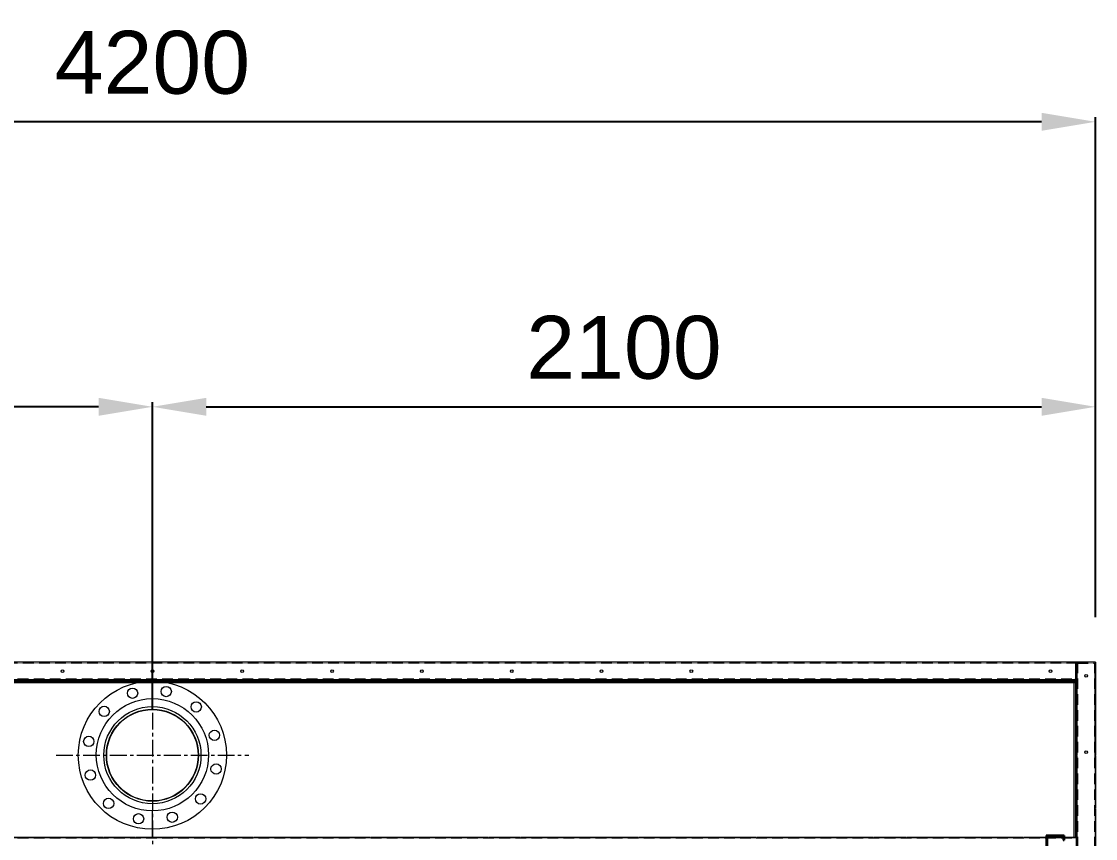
# Model space of a CAD drawing. Header units: millimetres. Extents: x -648583 to 40219, y -129719 to 29148.
# Drawn here: x 13322 to 15714, y 18043 to 19862 of the extents above; entities that cross this region are included whole.
import ezdxf

# ---------------------------------------------------------------- set-up
doc = ezdxf.new("R2010")
doc.units = ezdxf.units.MM
for name, pattern in [('CENTER', [2, 1.25, -0.25, 0.25, -0.25]), ('HIDDEN', [0.375, 0.25, -0.125]), ('HIDDENX2', [0.75, 0.5, -0.25])]:
    doc.linetypes.add(name, pattern=pattern)
doc.layers.add('center', color=1, linetype='CENTER')
doc.layers.add('HIDD', color=2, linetype='HIDDENX2')
doc.styles.get("Standard").update_dxf_attribs({"font": 'arial.ttf'})
doc.dimstyles.new('1.40', dxfattribs={"dimscale": 20, "dimtxt": 1.5, "dimasz": 1, "dimexe": 0.5, "dimexo": 0.5, "dimgap": 0.5, "dimtad": 1, "dimdec": 0, "dimzin": 0, "dimdsep": 46, "dimtxsty": 'Standard', "dimcen": 0, "dimclrd": 2, "dimclre": 2, "dimclrt": 3, "dimadec": 0, "dimazin": 0, "dimtfac": 1, "dimtdec": 0, "dimtmove": 0, "dimatfit": 0, "dimfxl": 1, "dimtolj": 1, "dimtzin": 0, "dimlwd": -1, "dimlwe": -1, "dimarcsym": 0})

# ---------------------------------------------------------------- blocks, each defined once
blk = doc.blocks.new('*D64')
at = {"color": 2, "transparency": 16777216}
for p, q in [((11513.6, 18535.2), (11513.6, 19013.9)), ((13613.6, 18329.2), (13613.6, 19013.9)), ((13493.6, 19003.9), (11633.6, 19003.9))]:
    blk.add_line(p, q, dxfattribs=at)
for points in [[(11633.6, 19023.9), (11633.6, 18983.9), (11513.6, 19003.9)], [(13493.6, 19023.9), (13493.6, 18983.9), (13613.6, 19003.9)]]:
    blk.add_solid(points, dxfattribs=at)
at = {"layer": 'Defpoints', "color": 0, "transparency": 16777216}
for p in [(11513.6, 19003.9), (11513.6, 18435.2), (13613.6, 18229.2)]:
    blk.add_point(p, dxfattribs=at)
at = {"color": 3, "lineweight": 5, "transparency": 16777216, "insert": (12563.6, 19135.4), "char_height": 140, "attachment_point": 5}
blk.add_mtext('\\A1;2100', dxfattribs=at)
blk = doc.blocks.new('*D65')
at = {"color": 2, "transparency": 16777216}
for p, q in [((13613.6, 18329.2), (13613.6, 19013.9)), ((15713.6, 18535.2), (15713.6, 19013.9)), ((13733.6, 19003.9), (15593.6, 19003.9))]:
    blk.add_line(p, q, dxfattribs=at)
for points in [[(13733.6, 19023.9), (13733.6, 18983.9), (13613.6, 19003.9)], [(15593.6, 19023.9), (15593.6, 18983.9), (15713.6, 19003.9)]]:
    blk.add_solid(points, dxfattribs=at)
at = {"layer": 'Defpoints', "color": 0, "transparency": 16777216}
for p in [(15713.6, 19003.9), (15713.6, 18435.2), (13613.6, 18229.2)]:
    blk.add_point(p, dxfattribs=at)
at = {"color": 3, "lineweight": 5, "transparency": 16777216, "insert": (14663.6, 19135.4), "char_height": 140, "attachment_point": 5}
blk.add_mtext('\\A1;2100', dxfattribs=at)
blk = doc.blocks.new('*D66')
at = {"color": 2, "transparency": 16777216}
for p, q in [((11513.6, 18535.2), (11513.6, 19648.4)), ((15593.6, 19638.4), (11633.6, 19638.4)), ((15713.6, 18535.2), (15713.6, 19648.4))]:
    blk.add_line(p, q, dxfattribs=at)
for points in [[(11633.6, 19658.4), (11633.6, 19618.4), (11513.6, 19638.4)], [(15593.6, 19658.4), (15593.6, 19618.4), (15713.6, 19638.4)]]:
    blk.add_solid(points, dxfattribs=at)
at = {"layer": 'Defpoints', "color": 0, "transparency": 16777216}
for p in [(11513.6, 19638.4), (11513.6, 18435.2), (15713.6, 18435.2)]:
    blk.add_point(p, dxfattribs=at)
at = {"color": 3, "lineweight": 5, "transparency": 16777216, "insert": (13613.6, 19769.9), "char_height": 140, "attachment_point": 5}
blk.add_mtext('\\A1;4200', dxfattribs=at)
blk = doc.blocks.new('435')
for p, q in [((-131382, 21088.8), (-131342, 21088.8)), ((-131382, 21088.8), (-131382, 21078.8)), ((-131380, 21078.8), (-131382, 21078.8)), ((-131380, 21086.8), (-131344, 21086.8)), ((-131380, 21086.8), (-131380, 21078.8)), ((-131344, 21086.8), (-131344, 21040.8)), ((-131342, 21088.8), (-131342, 21038.8)), ((-131342, 21088.8), (-131342, 21038.8)), ((-131382, 21038.8), (-131382, 21050.8)), ((-131382, 21050.8), (-131380, 21050.8)), ((-131380, 21040.8), (-131380, 21050.8)), ((-131342, 21038.8), (-131382, 21038.8)), ((-131344, 21040.8), (-131380, 21040.8))]:
    blk.add_line(p, q)
blk = doc.blocks.new('3')
at = {"color": 7, "lineweight": 20}
for p, q in [((15666.2, 18435.2), (11561, 18435.2)), ((11559.3, 18395.2), (15667.9, 18395.2)), ((11561, 18393.2), (15666.2, 18393.2)), ((15633, 18393.6), (13519.6, 18393.6)), ((11561, 18389.8), (15666.2, 18389.8)), ((15671.6, 15340), (15671.6, 18262.3))]:
    blk.add_line(p, q, dxfattribs=at)
at = {"color": 7, "lineweight": 20, "ltscale": 0.014417}
blk.add_line((15669.6, 18397.2), (15669.6, 18431.8), dxfattribs=at)
at = {"color": 7, "lineweight": 20, "ltscale": 0.097167}
blk.add_line((15671.6, 18198.6), (15671.6, 18431.8), dxfattribs=at)
blk.add_line((15671.6, 18198.6), (15671.6, 18431.8), dxfattribs=at)
at = {"color": 7, "lineweight": 20, "ltscale": 0.05}
for p, q in [((13517.6, 18393.2), (13517.6, 18395.2)), ((15631.5, 18393.3), (15631.5, 18395.3))]:
    blk.add_line(p, q, dxfattribs=at)
at = {"color": 7, "lineweight": 20, "ltscale": 0.000833322}
blk.add_line((13519.6, 18395.2), (13519.6, 18393.2), dxfattribs=at)
at = {"color": 7, "lineweight": 20, "ltscale": 5.44556e-06}
blk.add_line((14186.2, 18393.2), (14186.2, 18393.2), dxfattribs=at)
at = {"color": 7, "lineweight": 20, "ltscale": 9.52936e-06}
blk.add_line((14186.2, 18393.2), (14186.2, 18393.2), dxfattribs=at)
at = {"color": 7, "lineweight": 20, "ltscale": 5.46643e-06}
blk.add_line((14194.5, 18393.2), (14194.5, 18393.2), dxfattribs=at)
at = {"color": 7, "lineweight": 20, "ltscale": 9.52935e-06}
blk.add_line((14194.5, 18393.2), (14194.5, 18393.2), dxfattribs=at)
at = {"color": 7, "lineweight": 20, "ltscale": 0.00067235}
blk.add_line((15633, 18393.6), (15633, 18395.2), dxfattribs=at)
at = {"color": 7, "lineweight": 20, "ltscale": 0.000160787}
blk.add_line((15633, 18393.2), (15633, 18393.6), dxfattribs=at)
at = {"lineweight": 20}
for p, q in [((15644.9, 18397.2), (15644.9, 18395.2)), ((15671.6, 18045.2), (15671.6, 18005.2))]:
    blk.add_line(p, q, dxfattribs=at)
at = {"color": 7, "lineweight": 20, "ltscale": 1.33962e-05}
blk.add_line((15664.7, 18393.2), (15664.7, 18393.2), dxfattribs=at)
at = {"color": 7, "lineweight": 20, "ltscale": 9.52934e-06}
blk.add_line((15664.7, 18393.2), (15664.7, 18393.2), dxfattribs=at)
at = {"color": 7, "lineweight": 20, "ltscale": 0.000708462}
blk.add_line((15667.9, 18393.2), (15666.2, 18393.2), dxfattribs=at)
at = {"color": 7, "lineweight": 20, "ltscale": 0.001417}
for q in [(15666.2, 18393.2), (15669.6, 18389.8)]:
    blk.add_line((15666.2, 18389.8), q, dxfattribs=at)
at = {"color": 7, "lineweight": 20, "ltscale": 0.000166667}
blk.add_line((15666.2, 18392.4), (15666.6, 18392.4), dxfattribs=at)
at = {"color": 7, "lineweight": 20, "ltscale": 0.00075}
blk.add_line((15666.6, 18392.4), (15668.4, 18392.4), dxfattribs=at)
at = {"color": 7, "lineweight": 20, "ltscale": 0.000833333}
for p, q in [((15669.6, 18391.5), (15667.6, 18391.5)), ((15669.6, 18389.8), (15667.6, 18389.8))]:
    blk.add_line(p, q, dxfattribs=at)
at = {"color": 7, "lineweight": 20, "ltscale": 0.000708333}
for p, q in [((15667.6, 18391.5), (15667.6, 18389.8)), ((15667.9, 18397.2), (15669.6, 18397.2)), ((15669.6, 18391.5), (15669.6, 18389.8))]:
    blk.add_line(p, q, dxfattribs=at)
at = {"color": 7, "lineweight": 20, "ltscale": 0.000874532}
blk.add_line((15667.9, 18395.3), (15667.9, 18393.2), dxfattribs=at)
at = {"color": 7, "lineweight": 20, "ltscale": 0.00083325}
blk.add_line((15669.9, 18395.2), (15667.9, 18395.2), dxfattribs=at)
at = {"color": 7, "lineweight": 20, "ltscale": 0.000333342}
blk.add_line((15667.9, 18393.2), (15667.9, 18392.4), dxfattribs=at)
at = {"color": 7, "lineweight": 20, "ltscale": 0.000708036}
blk.add_line((15667.9, 18393.2), (15669.6, 18393.2), dxfattribs=at)
at = {"color": 7, "lineweight": 20, "ltscale": 0.000375}
for p, q in [((15668.4, 18391.5), (15668.4, 18392.4)), ((15669.6, 18390.3), (15669.6, 18391.2)), ((15669.6, 18176.1), (15669.6, 18175.2))]:
    blk.add_line(p, q, dxfattribs=at)
at = {"color": 7, "lineweight": 20, "ltscale": 0.000208346}
blk.add_line((15669.6, 18397.2), (15670.1, 18397.2), dxfattribs=at)
at = {"color": 7, "lineweight": 20, "ltscale": 0.001543}
blk.add_line((15669.6, 18391.5), (15669.6, 18395.2), dxfattribs=at)
at = {"color": 7, "lineweight": 20, "ltscale": 0.000625612}
blk.add_line((15671.6, 18397.2), (15670.1, 18397.2), dxfattribs=at)
at = {"color": 7, "lineweight": 20, "ltscale": 0.081667}
blk.add_line((15713.6, 18217.2), (15713.6, 18413.2), dxfattribs=at)
at = {"color": 7, "lineweight": 20, "ltscale": 0.014833}
blk.add_line((13613.6, 18354.2), (13613.6, 18389.8), dxfattribs=at)
at = {"color": 7, "lineweight": 20, "ltscale": 0.142705}
for p, q in [((15666.2, 18043.2), (15666.2, 18389.8)), ((15669.6, 18043.2), (15669.6, 18389.8))]:
    blk.add_line(p, q, dxfattribs=at)
at = {"color": 7, "lineweight": 20, "ltscale": 1.27636e-06}
blk.add_line((15669.6, 18390.3), (15669.6, 18390.3), dxfattribs=at)
at = {"color": 7, "lineweight": 20, "ltscale": 0.000833337}
blk.add_line((15669.6, 18389.8), (15671.6, 18389.8), dxfattribs=at)
at = {"color": 7, "lineweight": 20, "ltscale": 0.000833465}
blk.add_line((15671.6, 18262.2), (15669.6, 18262.2), dxfattribs=at)
at = {"color": 7, "lineweight": 20, "ltscale": 0.024121}
blk.add_line((13613.6, 18046.4), (13613.6, 18104.2), dxfattribs=at)
at = {"color": 7, "lineweight": 20}
for centre, radius in [((13413.6, 18415.2), 3), ((13613.6, 18415.2), 3), ((13813.6, 18415.2), 3), ((14013.6, 18415.2), 3), ((14213.6, 18415.2), 3), ((14413.6, 18415.2), 3), ((14613.6, 18415.2), 3), ((14813.6, 18415.2), 3), ((15613.6, 18415.2), 3), ((13613.6, 18228.2), 165), ((15692.6, 18405.2), 3), ((13569.4, 18366.3), 11.5), ((13644.4, 18369.9), 11.5), ((13613.6, 18229.2), 125), ((13711.1, 18335.6), 11.5), ((13506.3, 18325.7), 11.5), ((13613.6, 18228.2), 108.2), ((13613.6, 18228.2), 102.5), ((13613.6, 18228.2), 101.8), ((13751.7, 18272.5), 11.5), ((13471.9, 18259), 11.5), ((15692.6, 18235.2), 3), ((13755.3, 18197.5), 11.5), ((13475.5, 18184), 11.5), ((13516.1, 18120.9), 11.5), ((13720.9, 18130.8), 11.5), ((13582.8, 18086.6), 11.5), ((13657.8, 18090.2), 11.5)]:
    blk.add_circle(centre, radius, dxfattribs=at)
for centre, start in [((15666.2, 18398.6), 359.7733), ((15666.7, 18398.6), 359.8044)]:
    blk.add_arc(centre, 3.4, start, 0, dxfattribs=at)
for centre, major_axis, ratio, start_param, end_param in [((15666.8, 18389.8), (-2.8, 0), 0.965926, 3.858864, 4.104144), ((15666.2, 18181.4), (3.4, 0), 0.087156, 0, 0.006877)]:
    blk.add_ellipse(centre, major_axis=major_axis, ratio=ratio, start_param=start_param, end_param=end_param, dxfattribs=at)
blk.add_open_spline([(15671.6, 18262.3), (15671.6, 18262.3), (15671.6, 18262.4), (15671.5, 18262.5), (15671.2, 18262.8), (15670.7, 18263), (15670.4, 18263.2), (15670, 18263.3), (15669.6, 18263.4)], degree=5, knots=[0, 0, 0, 0, 0, 0, 2.029663, 2.029663, 2.029663, 5.473953, 5.473953, 5.473953, 5.473953, 5.473953, 5.473953], dxfattribs=at)
at = {"layer": 'center', "lineweight": 20, "ltscale": 30}
for p, q in [((13613.6, 18442.7), (13613.6, 18013.7)), ((13399.1, 18228.2), (13828.1, 18228.2))]:
    blk.add_line(p, q, dxfattribs=at)
at = {"layer": 'center', "lineweight": 20}
for p, q in [((15713.6, 18435.2), (11555.6, 18435.2)), ((15671.6, 18435.2), (15671.6, 14835.2)), ((15713.6, 18435.2), (15713.6, 17395.2)), ((15713.6, 18435.2), (15713.6, 14835.2)), ((15671.6, 18395.2), (11555.6, 18395.2)), ((15671.6, 18045.2), (11555.6, 18045.2))]:
    blk.add_line(p, q, dxfattribs=at)
at = {"layer": 'HIDD', "linetype": 'HIDDEN', "lineweight": 20}
for p, q in [((15669.6, 18433.2), (11557.6, 18433.2)), ((15669.6, 18433.2), (15669.6, 18397.2)), ((15673.6, 18433), (15711.6, 18433)), ((15673.6, 18433), (15673.6, 14837.2)), ((15711.6, 18433), (15711.6, 14962.4)), ((15671.6, 18397.2), (11557.6, 18397.2)), ((15671.6, 18043.2), (11557.6, 18043.2))]:
    blk.add_line(p, q, dxfattribs=at)
at = {"lineweight": 20, "xscale": -1}
blk.add_blockref('435', (-115738.2, -3039.6), dxfattribs=at)

msp = doc.modelspace()

# ---------------------------------------------------------------- block references
msp.add_blockref('3', (0, 0))

# ---------------------------------------------------------------- dimensions: what is measured, and where the dimension line sits
at = {"lineweight": 5}
for base, p1, p2, picture, middle in [((11513.6, 19638.4), (15713.6, 18435.2), (11513.6, 18435.2), '*D66', (13613.6, 19769.9)), ((11513.6, 19003.9), (13613.6, 18229.2), (11513.6, 18435.2), '*D64', (12563.6, 19135.4)), ((15713.6, 19003.9), (13613.6, 18229.2), (15713.6, 18435.2), '*D65', (14663.6, 19135.4))]:
    dim = msp.add_linear_dim(base=base, p1=p1, p2=p2, dimstyle='1.40', override={"dimtxt": 7, "dimasz": 6, "dimexo": 5, "dimgap": 3}, dxfattribs=at)
    dim.commit()
    dim.dimension.update_dxf_attribs({"geometry": picture, "text_midpoint": middle})

doc.saveas('drawing.dxf')
